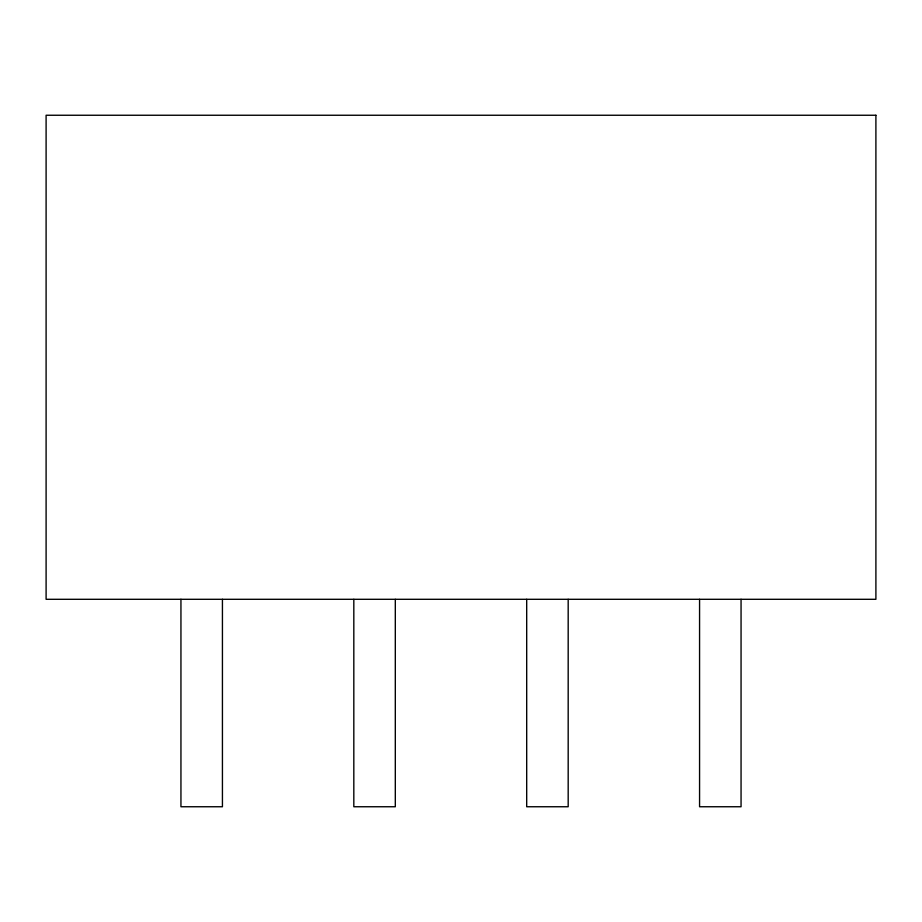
<?xml version="1.0" encoding="UTF-8"?>
<svg xmlns="http://www.w3.org/2000/svg" width="922" height="922" viewBox="0 0 922 922"><rect width="100%" height="100%" fill="white"/><g stroke="black" fill="none" stroke-linecap="round" stroke-linejoin="round"><path stroke-width="1.38" d="M741.058 599.3L741.058 806.75L699.567 806.75L699.567 599.3M568.183 599.3L568.183 806.75L526.692 806.75L526.692 599.3M395.308 599.3L395.308 806.75L353.818 806.75L353.818 599.3M222.433 599.3L222.433 806.75L180.943 806.75L180.943 599.3M875.9 115.25L46.1 115.25L46.1 599.3L875.9 599.3L875.9 115.25"/></g></svg>
